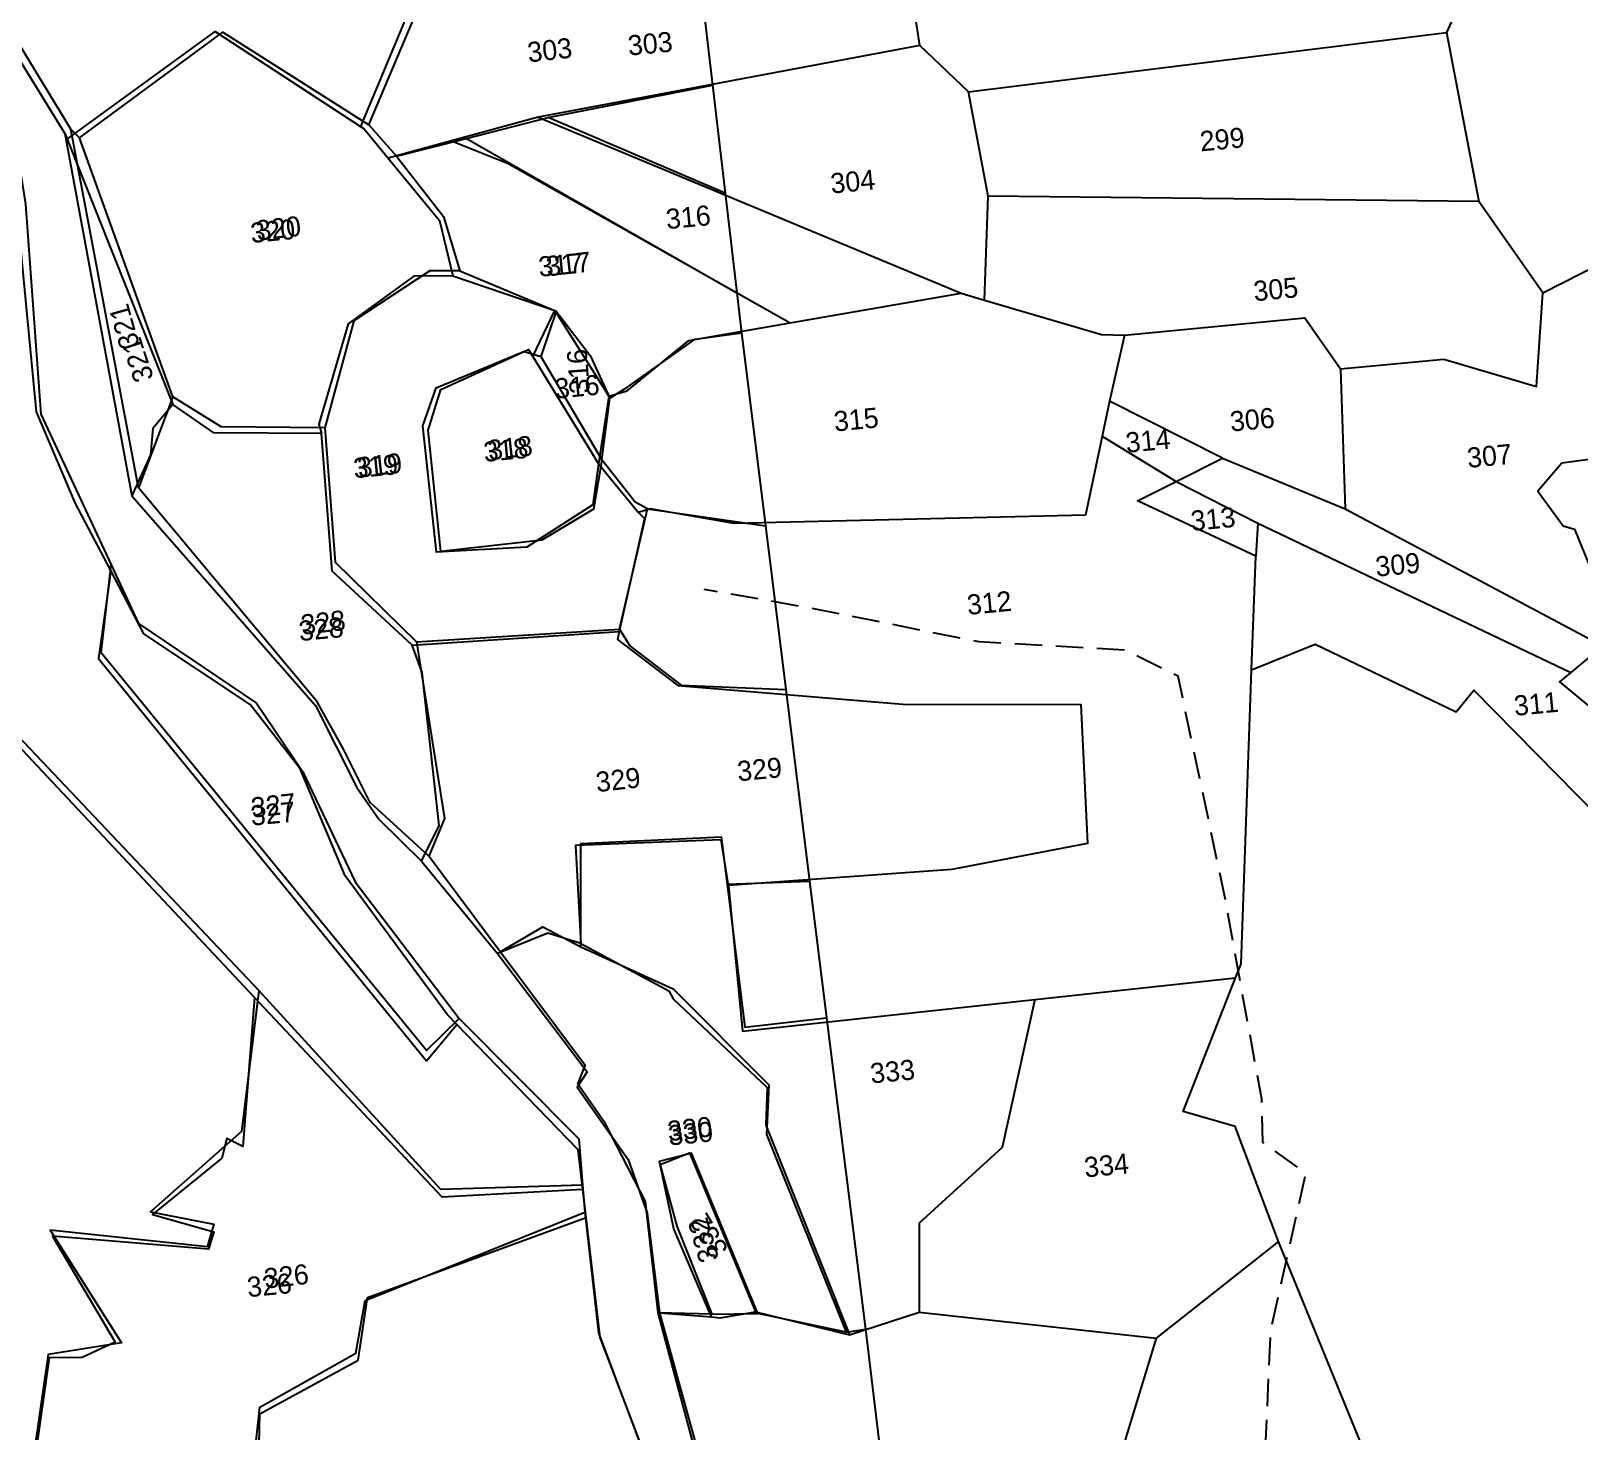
# Model space of a CAD drawing. Header units: metres. Extents: x 288884 to 291828, y 1992592 to 1994307.
# Drawn here: x 290437.4 to 290703.5, y 1993401.9 to 1993642.5 of the extents above; entities that cross this region are included whole.
import ezdxf
from ezdxf.enums import TextEntityAlignment as Align

# ---------------------------------------------------------------- set-up
doc = ezdxf.new("R2010")
doc.units = ezdxf.units.M
doc.header["$MEASUREMENT"] = 0
doc.linetypes.add('DASHED', pattern=[0.75, 0.5, -0.25])
for name, color, linetype in [('LINE_FOOTPATH', 1, 'DASHED'), ('OFF', 1, 'Continuous'), ('POLY_PARCEL', 6, 'Continuous'), ('POLY_ROAD', 30, 'Continuous'), ('TEXT_PARCEL', 7, 'Continuous')]:
    doc.layers.add(name, color=color, linetype=linetype)
doc.styles.add('TEXT_MAP', font='KRDEV050.TTF')

# ---------------------------------------------------------------- blocks, each defined once
blk = doc.blocks.new('523')
at = {"layer": 'OFF'}
for points in [[(-226.34, 694.52), (-226.3, 685.01)], [(-226.3, 685.01), (-226.26, 675.25)], [(-226.26, 675.25), (-226.22, 666.25)], [(-226.22, 666.25), (-226.2, 662.64)], [(-226.2, 662.64), (-226, 645.21)], [(-226, 645.21), (-225.83, 630.41)], [(-225.83, 630.41), (-225.63, 613.11)], [(-225.63, 613.11), (-225.48, 600.75)], [(-225.48, 600.75), (-225.15, 572.64)], [(-225.15, 572.64), (-224.97, 548.83)]]:
    blk.add_lwpolyline(points, dxfattribs=at)
at = {"layer": 'POLY_PARCEL'}
for points in [[(-257.34, 684.9), (-252.32, 693.8), (-251.81, 697.59)], [(-283.25, 686.64), (-269.42, 694.62), (-257.34, 684.9)], [(-283.94, 687.51), (-283.25, 686.64)], [(-277.52, 662.64), (-283.25, 686.64)], [(-257.34, 684.9), (-255.19, 681.83)], [(-241.26, 683.77), (-226.3, 685.01)], [(-248.77, 682.72), (-241.26, 683.77)], [(-226.26, 675.25), (-241.26, 683.77)], [(-255.19, 681.83), (-248.77, 682.72)], [(-255.19, 681.83), (-251.6, 675.99), (-250.68, 670.98)], [(-248.77, 682.72), (-226.22, 666.25)], [(-250.68, 670.98), (-253.34, 671.29), (-260.62, 667.6), (-264.3, 658.35)], [(-250.68, 670.98), (-242.49, 666.43)], [(-242.49, 666.43), (-244.33, 662.54)], [(-242.49, 666.43), (-239.93, 662.13), (-238.6, 658.14)], [(-277.52, 662.64), (-281.5, 654.87)], [(-264.3, 658.35), (-273.52, 659.47), (-277.52, 662.64)], [(-239.93, 652.72), (-241.16, 648.42), (-246.07, 646.16), (-255.19, 646.16), (-255.09, 657.12), (-253.55, 660.6), (-245.77, 663.16), (-244.33, 662.54)], [(-244.33, 662.54), (-239.93, 652.72)], [(-238.6, 658.14), (-236.86, 658.96), (-230.4, 662.54), (-226.2, 662.64)], [(-264.3, 658.35), (-264.71, 646.27), (-258.26, 638.38)], [(-239.93, 652.72), (-238.6, 658.14)], [(-236.34, 647.9), (-237.37, 648.62), (-239.93, 652.72)], [(-258.22, 604.37), (-261.48, 601.86), (-286.47, 640.56), (-284.7, 648.3)], [(-240.03, 637.46), (-236.34, 647.9)], [(-236.34, 647.9), (-226, 645.21)], [(-327.28, 584.79), (-318.82, 585.84), (-323.14, 607.49), (-318.53, 632.97), (-308.28, 641.27), (-298.86, 639.43), (-275.8, 608.87)], [(-258.26, 638.38), (-257.53, 622.34), (-259.31, 619.14)], [(-258.26, 638.38), (-240.03, 637.46)], [(-240.03, 637.46), (-239.3, 635.86), (-235.1, 631.86), (-225.83, 630.41)], [(-246.67, 609.55), (-245.65, 618.76), (-233.05, 617.94), (-233, 613.65)], [(-233, 613.65), (-232.85, 600.75), (-225.48, 600.75)], [(-233, 613.65), (-225.63, 613.11)], [(-253.9, 609.92), (-249.85, 611.7), (-246.67, 609.55)], [(-246.67, 609.55), (-238.88, 604.88), (-231.3, 595.36), (-232.02, 590.96), (-226.9, 572.54)], [(-275.8, 608.87), (-278.77, 596.48), (-287.69, 590.24), (-282.15, 588.5), (-282.97, 586.56), (-296.8, 589.63), (-291.58, 578.88), (-298.23, 578.57), (-303.82, 557.11)], [(-248.9, 588.29), (-261.57, 589.32), (-275.8, 608.87)], [(-234.58, 575.1), (-238.88, 590.04), (-241.85, 589.63), (-240.93, 583.7), (-238.67, 575.51)], [(-301.77, 557.41), (-297.21, 562.04), (-280.92, 567.16), (-279.9, 571.76), (-270.79, 575.6), (-269.45, 580.21), (-248.97, 585.86)], [(-238.67, 575.51), (-243.46, 576.15)], [(-238.67, 575.51), (-234.58, 575.1)], [(-226.9, 572.54), (-234.58, 575.1)], [(-226.9, 572.54), (-225.15, 572.64)]]:
    blk.add_lwpolyline(points, dxfattribs=at)
at = {"layer": 'POLY_ROAD'}
for points in [[(-283.94, 687.51), (-292.61, 706.23)], [(-281.5, 654.87), (-283.94, 687.51)], [(-288.9, 685.48), (-288.71, 681.29), (-289.46, 662.43), (-284.7, 648.3)], [(-259.31, 619.14), (-263.99, 624.51), (-265.85, 629.54), (-267.71, 634.01), (-281.5, 654.87)], [(-284.7, 648.3), (-282.84, 642.79), (-273.15, 634.5), (-269.68, 627.92), (-266.14, 617.59), (-258.22, 604.37)], [(-253.9, 609.92), (-259.31, 619.14)], [(-243.46, 576.15), (-243.46, 586.21), (-246.26, 593.53), (-248.31, 597.35), (-247.48, 598.93), (-253.9, 609.92)], [(-258.22, 604.37), (-248.78, 592.47), (-248.9, 588.29)], [(-248.9, 588.29), (-248.97, 585.86)], [(-248.97, 585.86), (-248.97, 574.97), (-245.15, 559.88)], [(-238.15, 541.16), (-243.46, 576.15)]]:
    blk.add_lwpolyline(points, dxfattribs=at)
at = {"layer": 'TEXT_PARCEL', "style": 'TEXT_MAP'}
for s, p in [('303', (-240.46, 689.76)), ('320', (-266.41, 676.6)), ('317', (-240.94, 670.51)), ('319', (-259.77, 654.48)), ('318', (-247.97, 654.71)), ('328', (-266.39, 641.03)), ('327', (-272.66, 625.23)), ('329', (-241.68, 624.06)), ('330', (-238.79, 592.24)), ('326', (-276.22, 583.15))]:
    blk.add_text(s, height=1.8, dxfattribs=at).set_placement(p, align=Align.MIDDLE)
for s, rotation, p in [('321', 101.8954, (-280.3, 666.27)), ('316', 87.8777, (-241.13, 660.84)), ('332', 114.2402, (-238.15, 582.55))]:
    blk.add_text(s, height=1.8, rotation=rotation, dxfattribs=at).set_placement(p, align=Align.MIDDLE)
blk = doc.blocks.new('2469')
at = {"layer": 'LINE_FOOTPATH', "ltscale": 10, "flags": 128}
blk.add_lwpolyline([(290709.15, 1993174.38), (290691.79, 1993194.64), (290677.08, 1993216.52), (290673.68, 1993222.75), (290668.18, 1993236.11), (290662.44, 1993252.95), (290655.94, 1993272.13), (290656.06, 1993282.1), (290658.1, 1993299.48), (290662.01, 1993352.27), (290666.28, 1993412.7), (290673.44, 1993441.28), (290665.76, 1993447.21), (290665.76, 1993455.02), (290659.96, 1993492.33), (290652.54, 1993532.4), (290643.03, 1993537.4), (290616.47, 1993539.61), (290585.54, 1993546.64), (290566.68, 1993550.46)], dxfattribs=at)
at = {"layer": 'POLY_PARCEL'}
for points in [[(290514.54, 1993663.06), (290514.69, 1993655.03), (290506.33, 1993636.38)], [(290608.53, 1993648.43), (290607.05, 1993660.05), (290605.2, 1993661.53)], [(290452.86, 1993635.46), (290480.3, 1993654.32), (290506.33, 1993636.38)], [(290706.78, 1993653.09), (290704.47, 1993648.33)], [(290608.53, 1993648.43), (290538.72, 1993637.2)], [(290617.18, 1993639.78), (290608.53, 1993648.43)], [(290617.18, 1993639.78), (290704.47, 1993648.33)], [(290704.47, 1993648.33), (290709.57, 1993617.39)], [(290620.23, 1993620.69), (290617.18, 1993639.78)], [(290452.47, 1993636.51), (290452.86, 1993635.46)], [(290506.33, 1993636.38), (290506.96, 1993635.94), (290511.22, 1993630.48)], [(290538.72, 1993637.2), (290522.78, 1993633.31)], [(290538.72, 1993637.2), (290614.85, 1993603.14)], [(290452.86, 1993635.46), (290470.84, 1993586.65)], [(290522.78, 1993633.31), (290511.22, 1993630.48)], [(290522.78, 1993633.31), (290532.99, 1993628.9), (290583.6, 1993598.55)], [(290511.22, 1993630.48), (290520.27, 1993618.89), (290522.4, 1993608.71)], [(290619.07, 1993601.78), (290620.23, 1993620.69)], [(290709.57, 1993617.39), (290620.23, 1993620.69)], [(290720.8, 1993600.47), (290709.57, 1993617.39)], [(290522.4, 1993608.71), (290515.31, 1993608.84), (290503.15, 1993600.49), (290497.29, 1993582.4), (290497.77, 1993580.65)], [(290522.4, 1993608.71), (290540.84, 1993601.94)], [(290720.8, 1993600.47), (290735.02, 1993607.24)], [(290583.6, 1993598.55), (290614.85, 1993603.14)], [(290614.85, 1993603.14), (290619.07, 1993601.78)], [(290536.59, 1993593.67), (290540.84, 1993601.94)], [(290540.84, 1993601.94), (290550.24, 1993586.1)], [(290619.07, 1993601.78), (290640.22, 1993594.97), (290644.39, 1993594.72)], [(290683.6, 1993587.59), (290702.42, 1993588.88), (290719.15, 1993583.47), (290720.8, 1993600.47)], [(290550.24, 1993586.1), (290553.61, 1993587), (290565.07, 1993595.83), (290583.6, 1993598.55)], [(290644.39, 1993594.72), (290677.31, 1993597.07), (290683.6, 1993587.59)], [(290548.03, 1993573.83), (290546.8, 1993566.37), (290534.57, 1993558.97), (290518.11, 1993558.5), (290516.25, 1993581.56), (290518.86, 1993588.44), (290535.85, 1993594.97), (290536.59, 1993593.67)], [(290644.39, 1993594.72), (290641.34, 1993582.78)], [(290536.59, 1993593.67), (290548.03, 1993573.83)], [(290470.84, 1993586.65), (290467.09, 1993582.35), (290466.52, 1993577.6), (290462.93, 1993570.23)], [(290497.77, 1993580.65), (290478.17, 1993581.32), (290470.84, 1993586.65)], [(290550.24, 1993586.1), (290548.03, 1993573.83)], [(290683.6, 1993587.59), (290683.75, 1993562.08)], [(290641.34, 1993582.78), (290639.85, 1993576.48)], [(290661.66, 1993571.86), (290641.34, 1993582.78)], [(290513.26, 1993541.73), (290499.05, 1993555.58), (290497.77, 1993580.65)], [(290745.2, 1993578.05), (290737.73, 1993573.57), (290733.78, 1993570.48), (290723.4, 1993569.37), (290718.92, 1993564.37), (290723.38, 1993557.97), (290725.44, 1993557.31), (290731.34, 1993541.64), (290731.74, 1993541.08)], [(290639.85, 1993576.48), (290636.47, 1993562.16), (290572.42, 1993562.34), (290557.23, 1993565.4), (290555.1, 1993564.77)], [(290639.85, 1993576.48), (290653.13, 1993567.86)], [(290548.03, 1993573.83), (290555.1, 1993564.77)], [(290653.13, 1993567.86), (290661.66, 1993571.86)], [(290661.66, 1993571.86), (290683.75, 1993562.08)], [(290667.25, 1993553.89), (290645.98, 1993564.5), (290653.13, 1993567.86)], [(290653.13, 1993567.86), (290667.8, 1993559.91)], [(290555.1, 1993564.77), (290556.14, 1993563.63), (290551, 1993543.18)], [(290667.8, 1993559.91), (290667.25, 1993553.89)], [(290667.8, 1993559.91), (290724.06, 1993531.2)], [(290683.75, 1993562.08), (290727.48, 1993537.3)], [(290458.71, 1993556.73), (290456.09, 1993540.78), (290513.89, 1993465.98), (290519.58, 1993472.43)], [(290665.96, 1993533.25), (290667.25, 1993553.89)], [(290513.26, 1993541.73), (290551, 1993543.18)], [(290551, 1993543.18), (290550.64, 1993541.76), (290561.39, 1993533.08), (290602.29, 1993528.65), (290634.73, 1993527.74), (290635.27, 1993502.42), (290610.42, 1993498.3), (290569.71, 1993496.46)], [(290513.93, 1993502.35), (290517.32, 1993508.77), (290514.95, 1993536.68), (290513.26, 1993541.73)], [(290482.89, 1993478.33), (290431.07, 1993536.45), (290411.35, 1993538.85), (290391.91, 1993518.97), (290387.72, 1993466.82), (290400.72, 1993423.61), (290383.17, 1993419.54)], [(290665.96, 1993533.25), (290677.67, 1993537.62), (290702.97, 1993524.62), (290706.33, 1993528.47), (290742.86, 1993489.3)], [(290729.21, 1993535.29), (290724.06, 1993531.2)], [(290661.56, 1993477.22), (290662.63, 1993479.77), (290665.96, 1993533.25)], [(290724.06, 1993531.2), (290721.98, 1993529.55), (290740.95, 1993513.03)], [(290569.71, 1993496.46), (290568.56, 1993504.82), (290542.01, 1993504.45), (290542.51, 1993486.61)], [(290569.71, 1993496.46), (290571.56, 1993469.87), (290624.95, 1993474.23)], [(290542.51, 1993486.61), (290536.57, 1993488.61), (290527.3, 1993485.19)], [(290542.51, 1993486.61), (290558.36, 1993477.56), (290559.09, 1993476.06), (290575.78, 1993459.53), (290575.34, 1993452.65), (290589.58, 1993414.12)], [(290482.89, 1993478.33), (290480.02, 1993451.27), (290477.16, 1993452.82), (290476.15, 1993449.25), (290463.29, 1993439.34), (290474.32, 1993435.84), (290473.27, 1993432.76), (290444.98, 1993435.83), (290455.86, 1993416.28), (290449.77, 1993413.6), (290443.75, 1993413.69), (290436.28, 1993369.43)], [(290541.71, 1993441.83), (290516.11, 1993441.07), (290482.89, 1993478.33)], [(290624.95, 1993474.23), (290661.56, 1993477.22)], [(290668.15, 1993429.07), (290660.8, 1993450.18), (290651.41, 1993453.15), (290661.56, 1993477.22)], [(290624.95, 1993474.23), (290618.27, 1993447.48), (290602.79, 1993434.06), (290602.37, 1993417.9)], [(290564.52, 1993418), (290558.09, 1993434.2), (290555.91, 1993446.01), (290561.34, 1993447.98), (290572.58, 1993418.75)], [(290440.98, 1993370.15), (290448.01, 1993380.91), (290481.44, 1993394.23), (290481.87, 1993402.53), (290500.04, 1993411.8), (290502.01, 1993423.21), (290542.18, 1993436.72)], [(290668.15, 1993429.07), (290645.4, 1993412.05)], [(290686.47, 1993380.58), (290668.15, 1993429.07)], [(290555.12, 1993419.03), (290564.52, 1993418)], [(290564.52, 1993418), (290566.12, 1993417.82), (290572.58, 1993418.75)], [(290572.58, 1993418.75), (290589.58, 1993414.12)], [(290589.58, 1993414.12), (290602.37, 1993417.9)], [(290602.37, 1993417.9), (290645.4, 1993412.05)], [(290645.4, 1993412.05), (290630.37, 1993367.06)]]:
    blk.add_lwpolyline(points, dxfattribs=at)
at = {"layer": 'POLY_ROAD'}
for points in [[(290431.3, 1993673.62), (290432.94, 1993667.89), (290434.97, 1993666.59), (290452.47, 1993636.51)], [(290452.47, 1993636.51), (290462.93, 1993570.23)], [(290458.71, 1993556.73), (290452.64, 1993569.1), (290445.96, 1993585.97), (290442.77, 1993632.38)], [(290462.93, 1993570.23), (290495.36, 1993531.18), (290502.49, 1993516.06), (290506.35, 1993510.2), (290513.93, 1993502.35)], [(290519.58, 1993472.43), (290517.89, 1993474.27), (290499.93, 1993500.06), (290492.29, 1993519.71), (290483.47, 1993531.67), (290464.46, 1993545.02), (290458.71, 1993556.73)], [(290513.93, 1993502.35), (290527.3, 1993485.19)], [(290527.3, 1993485.19), (290543.1, 1993463.24), (290541.2, 1993460.45), (290550.14, 1993447.05), (290553.3, 1993437.18), (290555.12, 1993419.03)], [(290541.71, 1993441.83), (290541.06, 1993449.04), (290519.58, 1993472.43)], [(290542.18, 1993436.72), (290541.71, 1993441.83)], [(290554.17, 1993386.35), (290544.18, 1993414.8), (290542.18, 1993436.72)], [(290555.12, 1993419.03), (290572.41, 1993349.26)]]:
    blk.add_lwpolyline(points, dxfattribs=at)
at = {"xscale": 2.030868080867696, "yscale": 2.030868080867696, "zscale": 2.030868080867696, "rotation": 4.921370111953355}
blk.add_blockref('523', (291147.83, 1992295.63), dxfattribs=at)
at = {"layer": 'TEXT_PARCEL', "style": 'TEXT_MAP'}
for s, rotation, p in [('303', 3.9363, (290559.44, 1993650.08)), ('299', 3.9363, (290663.12, 1993629.93)), ('304', 3.9363, (290595.66, 1993624.01)), ('320', 3.9363, (290489.84, 1993617.77)), ('316', 3.9363, (290565.54, 1993618.31)), ('317', 3.9363, (290542.1, 1993610.24)), ('321', 104.247, (290462.33, 1993601.08)), ('305', 3.9363, (290672.16, 1993602.39)), ('316', 3.9363, (290544.5, 1993587.98)), ('315', 3.9363, (290595.15, 1993580.68)), ('306', 3.9363, (290667.26, 1993578.78)), ('318', 3.9363, (290531.23, 1993576.81)), ('314', 3.9363, (290648.17, 1993575.43)), ('319', 3.9363, (290507.45, 1993574.45)), ('307', 3.9363, (290710.27, 1993571.04)), ('313', 3.9363, (290659.65, 1993560.88)), ('309', 3.9363, (290693.06, 1993551.68)), ('312', 3.9363, (290618.51, 1993546.67)), ('328', 3.9363, (290496.74, 1993545.08)), ('311', 3.9363, (290717.61, 1993525.69)), ('329', 3.9363, (290575.9, 1993517.47)), ('327', 3.9363, (290487.09, 1993511.71)), ('333', 3.9363, (290598.67, 1993461.84)), ('330', 3.9363, (290561.6, 1993451.51)), ('334', 3.9363, (290637.18, 1993443.72)), ('332', 104.5619, (290563.45, 1993432)), ('326', 3.9363, (290484.2, 1993425.9))]:
    blk.add_text(s, height=3.656, rotation=rotation, dxfattribs=at).set_placement(p, align=Align.MIDDLE)

msp = doc.modelspace()

# ---------------------------------------------------------------- block references
at = {"xscale": 0.943912684956322, "yscale": 0.943912684956322, "zscale": 0.943912684956322, "rotation": 1.496597869554001}
msp.add_blockref('2469', (65523.55, 105287.57), dxfattribs=at)

doc.saveas('drawing.dxf')
